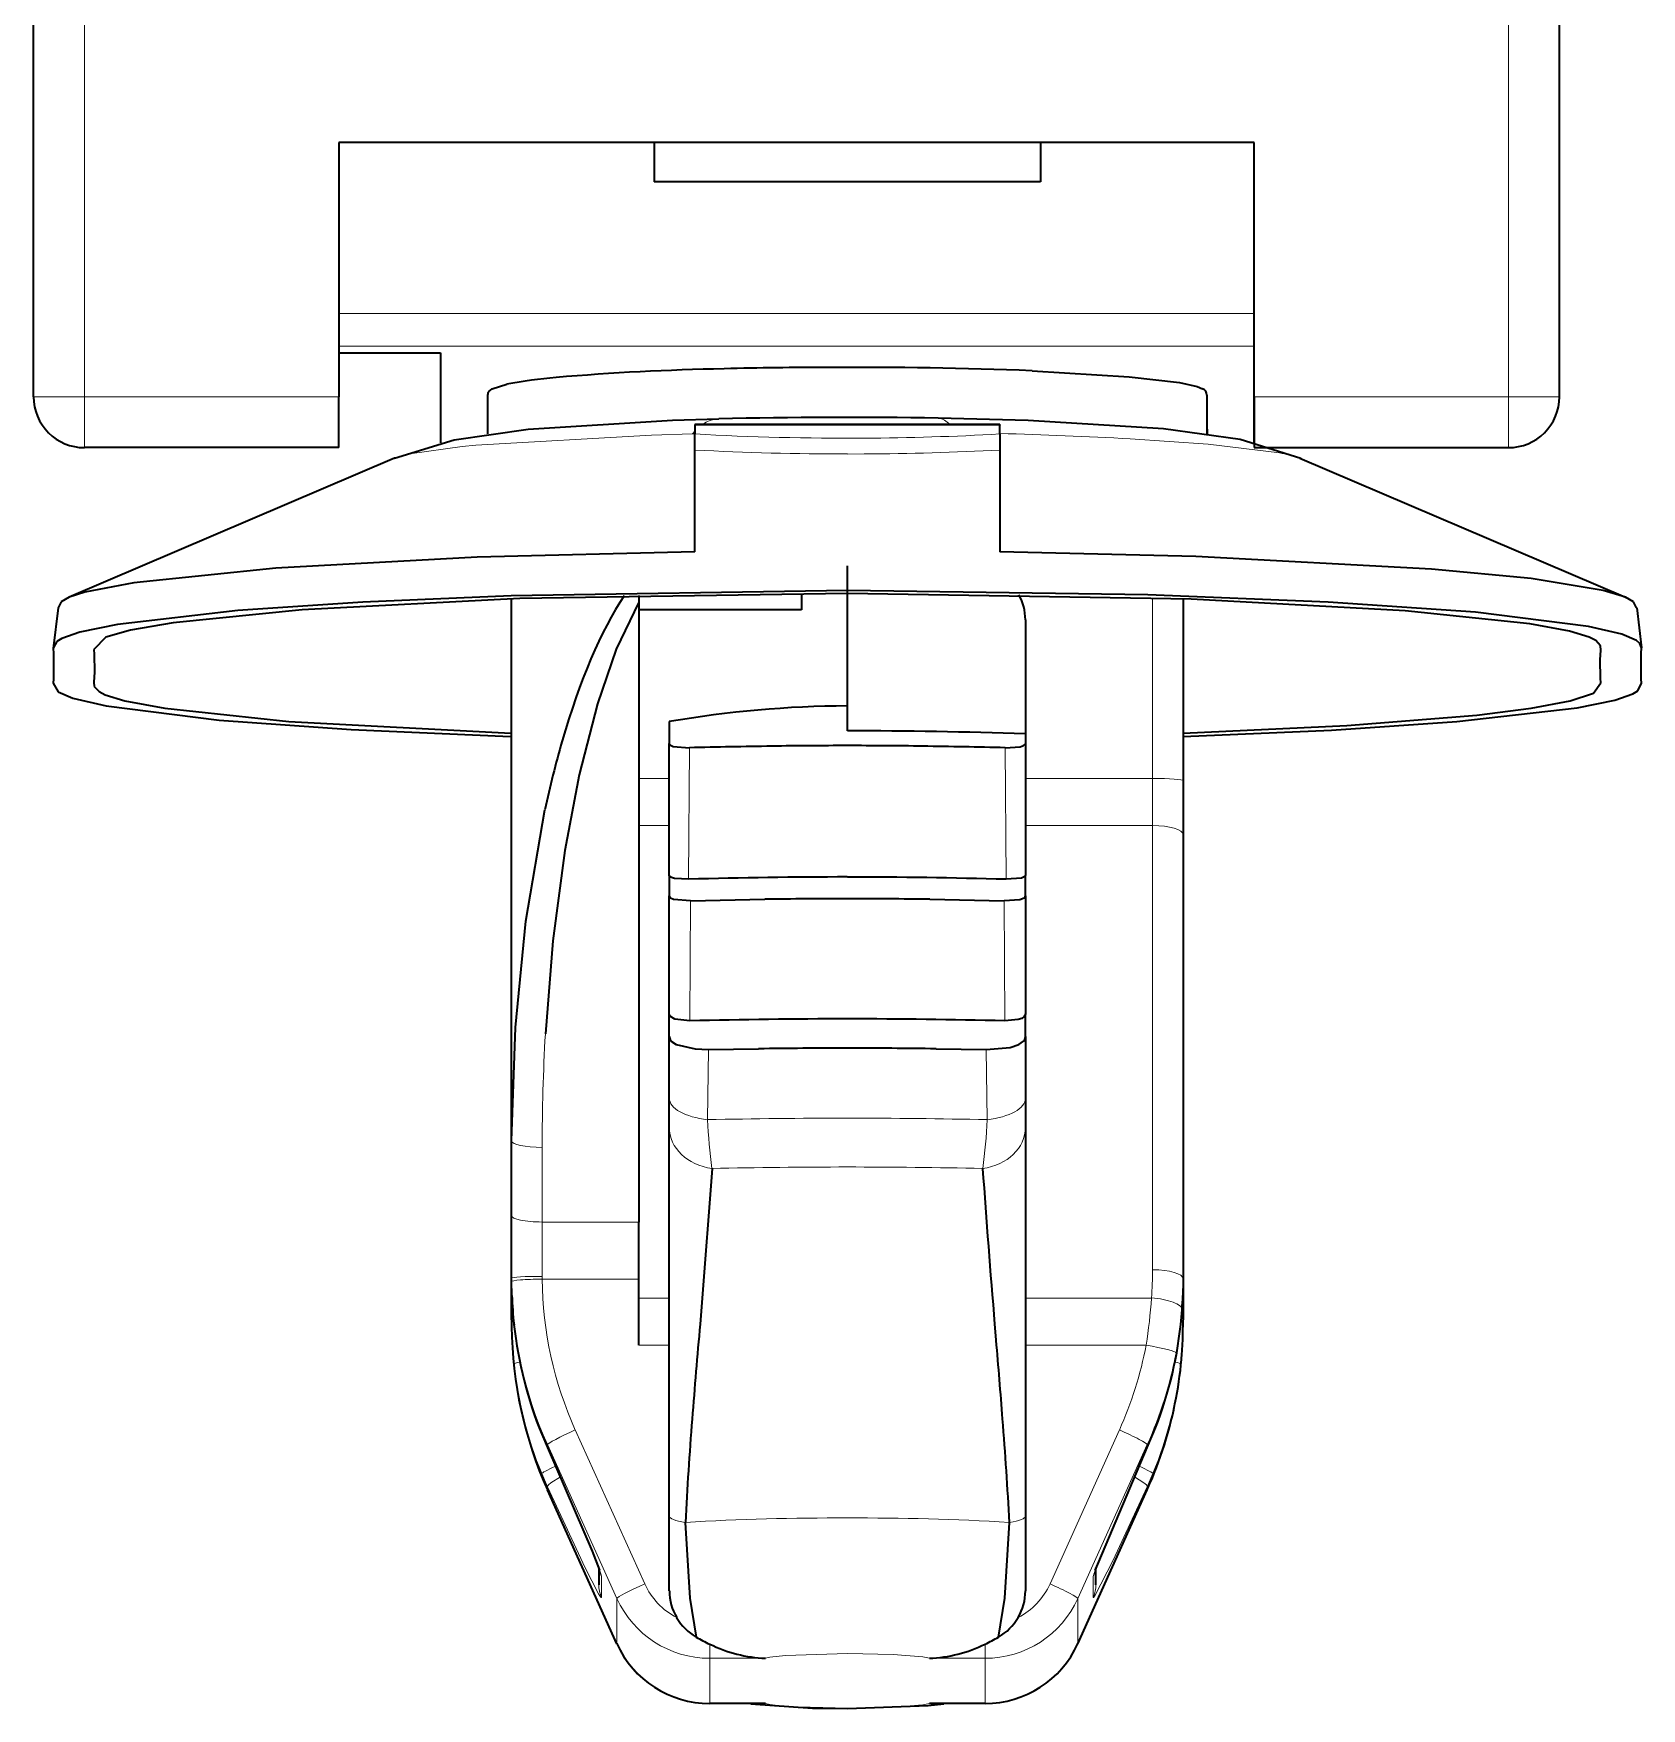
# Model space of a CAD drawing. Header units: inches. Extents: x 47316 to 59086, y 3141 to 11743.
# Drawn here: x 53721.05 to 53736.85, y 6253.06 to 6269.53 of the extents above; entities that cross this region are included whole.
import ezdxf

# ---------------------------------------------------------------- set-up
doc = ezdxf.new("R2010")
doc.units = ezdxf.units.IN
doc.header["$MEASUREMENT"] = 0

msp = doc.modelspace()

# ---------------------------------------------------------------- linework, layer by layer
at = {"color": 7, "lineweight": 35, "ltscale": 0.1}
for p, q in [((53721.045, 6265.959), (53721.045, 6269.959)), ((53736.045, 6265.959), (53736.045, 6269.959))]:
    msp.add_line(p, q, dxfattribs=at)
at = {"color": 7, "lineweight": 13, "ltscale": 0.1}
for p, q in [((53721.545, 6265.959), (53721.545, 6269.959)), ((53735.545, 6265.959), (53735.545, 6269.959))]:
    msp.add_line(p, q, dxfattribs=at)
at = {"color": 7, "lineweight": 35, "ltscale": 0.062486}
for p, q in [((53724.045, 6268.458), (53724.045, 6265.959)), ((53733.045, 6265.959), (53733.045, 6268.458))]:
    msp.add_line(p, q, dxfattribs=at)
at = {"color": 7, "lineweight": 35, "ltscale": 0.225}
msp.add_line((53733.045, 6268.458), (53724.045, 6268.458), dxfattribs=at)
at = {"color": 7, "lineweight": 35, "ltscale": 0.009633}
for p, q in [((53727.145, 6268.458), (53727.145, 6268.073)), ((53730.945, 6268.458), (53730.945, 6268.073))]:
    msp.add_line(p, q, dxfattribs=at)
at = {"color": 7, "lineweight": 35, "ltscale": 0.095001}
msp.add_line((53730.945, 6268.073), (53727.145, 6268.073), dxfattribs=at)
at = {"color": 7, "lineweight": 13, "ltscale": 0.225}
for p, q in [((53724.045, 6266.776), (53733.045, 6266.776)), ((53733.045, 6266.456), (53724.045, 6266.456))]:
    msp.add_line(p, q, dxfattribs=at)
at = {"color": 7, "lineweight": 35, "ltscale": 0.025}
msp.add_line((53724.045, 6266.392), (53725.045, 6266.392), dxfattribs=at)
at = {"color": 7, "lineweight": 35, "ltscale": 0.022168}
msp.add_line((53725.045, 6266.392), (53725.045, 6265.506), dxfattribs=at)
at = {"color": 7, "lineweight": 35, "ltscale": 0.022205}
msp.add_line((53733.045, 6265.504), (53733.045, 6266.392), dxfattribs=at)
at = {"color": 7, "lineweight": 35}
for p, q in [((53725.552, 6266.035), (53725.698, 6266.083)), ((53730.861, 6266.214), (53731.816, 6266.156)), ((53731.816, 6266.156), (53732.311, 6266.098)), ((53732.311, 6266.098), (53732.485, 6266.058)), ((53732.485, 6266.058), (53732.537, 6266.037)), ((53725.521, 6266.01), (53725.552, 6266.035)), ((53725.906, 6265.64), (53727.327, 6265.727)), ((53727.327, 6265.727), (53727.782, 6265.741)), ((53730.821, 6265.725), (53729.938, 6265.748)), ((53732.153, 6265.643), (53730.821, 6265.725)), ((53725.18, 6265.536), (53725.906, 6265.64)), ((53732.906, 6265.537), (53732.153, 6265.643)), ((53724.595, 6265.354), (53725.18, 6265.536)), ((53733.502, 6265.351), (53732.906, 6265.537)), ((53727.545, 6264.434), (53725.407, 6264.381)), ((53732.47, 6264.388), (53730.545, 6264.434)), ((53723.427, 6264.275), (53722.03, 6264.131)), ((53725.407, 6264.381), (53723.427, 6264.275)), ((53734.788, 6264.265), (53732.47, 6264.388)), ((53735.765, 6264.171), (53734.788, 6264.265)), ((53722.03, 6264.131), (53721.549, 6264.039)), ((53736.475, 6264.055), (53735.765, 6264.171)), ((53721.318, 6263.943), (53721.287, 6263.883)), ((53721.397, 6263.989), (53721.318, 6263.943)), ((53721.549, 6264.039), (53721.397, 6263.989)), ((53724.283, 6263.939), (53723.053, 6263.856)), ((53725.827, 6263.974), (53723.686, 6263.864)), ((53725.74, 6264.002), (53724.283, 6263.939)), ((53729.045, 6264.054), (53725.74, 6264.002)), ((53729.045, 6264.025), (53725.827, 6263.974)), ((53726.995, 6263.938), (53726.774, 6263.477)), ((53731.998, 6264.013), (53729.045, 6264.054)), ((53732.425, 6263.968), (53729.045, 6264.025)), ((53733.77, 6263.941), (53731.998, 6264.013)), ((53734.529, 6263.855), (53732.425, 6263.968)), ((53735.22, 6263.84), (53733.77, 6263.941)), ((53736.693, 6263.989), (53736.475, 6264.055)), ((53736.772, 6263.943), (53736.693, 6263.989)), ((53736.803, 6263.884), (53736.772, 6263.943)), ((53723.053, 6263.856), (53721.87, 6263.72)), ((53723.686, 6263.864), (53722.418, 6263.737)), ((53735.752, 6263.726), (53734.529, 6263.855)), ((53736.33, 6263.701), (53735.22, 6263.84)), ((53721.324, 6263.583), (53721.274, 6263.552)), ((53721.501, 6263.645), (53721.324, 6263.583)), ((53721.87, 6263.72), (53721.501, 6263.645)), ((53721.755, 6263.595), (53721.639, 6263.474)), ((53722, 6263.665), (53721.755, 6263.595)), ((53722.418, 6263.737), (53722, 6263.665)), ((53736.144, 6263.653), (53735.752, 6263.726)), ((53736.336, 6263.595), (53736.144, 6263.653)), ((53736.658, 6263.625), (53736.33, 6263.701)), ((53736.401, 6263.562), (53736.336, 6263.595)), ((53736.801, 6263.563), (53736.658, 6263.625)), ((53721.274, 6263.552), (53721.239, 6263.487)), ((53721.239, 6263.487), (53721.243, 6263.435)), ((53721.243, 6263.435), (53721.243, 6263.185)), ((53721.639, 6263.474), (53721.643, 6263.429)), ((53721.643, 6263.429), (53721.644, 6263.251)), ((53726.774, 6263.477), (53726.588, 6262.939)), ((53736.447, 6263.51), (53736.401, 6263.562)), ((53736.446, 6263.371), (53736.451, 6263.468)), ((53736.451, 6263.468), (53736.447, 6263.51)), ((53736.835, 6263.532), (53736.801, 6263.563)), ((53736.851, 6263.491), (53736.835, 6263.532)), ((53736.847, 6263.436), (53736.851, 6263.491)), ((53736.847, 6263.186), (53736.847, 6263.436)), ((53736.447, 6263.192), (53736.446, 6263.371)), ((53721.243, 6263.185), (53721.239, 6263.142)), ((53721.239, 6263.142), (53721.289, 6263.058)), ((53721.644, 6263.251), (53721.639, 6263.153)), ((53721.639, 6263.153), (53721.643, 6263.111)), ((53721.643, 6263.111), (53721.689, 6263.06)), ((53736.378, 6263.046), (53736.451, 6263.147)), ((53736.451, 6263.147), (53736.447, 6263.192)), ((53736.816, 6263.069), (53736.851, 6263.143)), ((53736.851, 6263.143), (53736.847, 6263.186)), ((53721.289, 6263.058), (53721.432, 6262.996)), ((53721.432, 6262.996), (53721.76, 6262.92)), ((53721.689, 6263.06), (53721.748, 6263.029)), ((53721.748, 6263.029), (53721.944, 6262.969)), ((53721.944, 6262.969), (53722.335, 6262.896)), ((53726.588, 6262.939), (53726.408, 6262.242)), ((53735.766, 6262.898), (53736.151, 6262.97)), ((53736.151, 6262.97), (53736.378, 6263.046)), ((53736.22, 6262.901), (53736.59, 6262.976)), ((53736.59, 6262.976), (53736.767, 6263.038)), ((53736.767, 6263.038), (53736.816, 6263.069)), ((53721.76, 6262.92), (53722.871, 6262.781)), ((53722.335, 6262.896), (53723.555, 6262.767)), ((53722.871, 6262.781), (53724.166, 6262.688)), ((53723.555, 6262.767), (53725.738, 6262.65)), ((53733.805, 6262.682), (53735.037, 6262.765)), ((53733.956, 6262.727), (53735.231, 6262.83)), ((53735.037, 6262.765), (53736.22, 6262.901)), ((53735.231, 6262.83), (53735.766, 6262.898)), ((53724.166, 6262.688), (53725.733, 6262.62)), ((53732.345, 6262.65), (53733.956, 6262.727)), ((53732.345, 6262.619), (53733.805, 6262.682)), ((53727.295, 6262.551), (53727.3, 6262.54)), ((53727.3, 6262.54), (53727.307, 6262.533)), ((53727.307, 6262.533), (53727.334, 6262.521)), ((53727.334, 6262.521), (53727.493, 6262.508)), ((53730.597, 6262.508), (53730.745, 6262.518)), ((53730.745, 6262.518), (53730.776, 6262.529)), ((53730.776, 6262.529), (53730.787, 6262.536)), ((53730.787, 6262.536), (53730.795, 6262.547)), ((53730.795, 6262.547), (53730.795, 6262.551)), ((53726.408, 6262.242), (53726.267, 6261.497)), ((53725.884, 6260.802), (53726.072, 6261.897)), ((53726.267, 6261.497), (53726.15, 6260.61)), ((53727.298, 6261.247), (53727.295, 6261.256)), ((53727.304, 6261.24), (53727.298, 6261.247)), ((53727.315, 6261.234), (53727.304, 6261.24)), ((53727.346, 6261.224), (53727.315, 6261.234)), ((53727.485, 6261.216), (53727.346, 6261.224)), ((53730.756, 6261.227), (53730.606, 6261.216)), ((53730.783, 6261.238), (53730.756, 6261.227)), ((53730.791, 6261.244), (53730.783, 6261.238)), ((53730.794, 6261.25), (53730.791, 6261.244)), ((53730.795, 6261.256), (53730.794, 6261.25)), ((53727.295, 6261.052), (53727.3, 6261.04)), ((53727.3, 6261.04), (53727.308, 6261.033)), ((53727.308, 6261.033), (53727.336, 6261.02)), ((53727.336, 6261.02), (53727.503, 6261.006)), ((53730.587, 6261.006), (53730.741, 6261.017)), ((53730.741, 6261.017), (53730.784, 6261.034)), ((53730.784, 6261.034), (53730.793, 6261.045)), ((53730.793, 6261.045), (53730.795, 6261.052)), ((53725.782, 6259.759), (53725.884, 6260.802)), ((53726.15, 6260.61), (53726.077, 6259.697)), ((53727.297, 6259.881), (53727.295, 6259.892)), ((53727.307, 6259.865), (53727.297, 6259.881)), ((53727.349, 6259.841), (53727.307, 6259.865)), ((53727.497, 6259.824), (53727.349, 6259.841)), ((53730.724, 6259.836), (53730.593, 6259.824)), ((53730.76, 6259.848), (53730.724, 6259.836)), ((53730.784, 6259.865), (53730.76, 6259.848)), ((53730.791, 6259.876), (53730.784, 6259.865)), ((53730.795, 6259.892), (53730.791, 6259.876)), ((53725.745, 6258.643), (53725.782, 6259.759)), ((53727.295, 6259.671), (53727.303, 6259.641)), ((53727.303, 6259.641), (53727.316, 6259.622)), ((53730.775, 6259.623), (53730.788, 6259.641)), ((53730.788, 6259.641), (53730.795, 6259.671)), ((53727.316, 6259.622), (53727.362, 6259.591)), ((53727.362, 6259.591), (53727.549, 6259.547)), ((53727.549, 6259.547), (53727.679, 6259.543)), ((53730.411, 6259.543), (53730.644, 6259.562)), ((53730.644, 6259.562), (53730.73, 6259.592)), ((53730.73, 6259.592), (53730.775, 6259.623)), ((53726.097, 6255.629), (53726.538, 6254.61)), ((53727.452, 6254.892), (53727.497, 6254.15)), ((53730.593, 6254.15), (53730.638, 6254.892)), ((53726.538, 6254.61), (53726.609, 6254.423)), ((53727.497, 6254.15), (53727.56, 6253.766)), ((53730.53, 6253.766), (53730.593, 6254.15)), ((53728.097, 6253.11), (53728.701, 6253.067)), ((53728.701, 6253.067), (53729.045, 6253.064)), ((53729.045, 6253.064), (53729.839, 6253.092)), ((53729.839, 6253.092), (53729.993, 6253.11))]:
    msp.add_line(p, q, dxfattribs=at)
at = {"color": 7, "lineweight": 13, "ltscale": 0.0125}
for p, q in [((53721.045, 6265.959), (53721.545, 6265.959)), ((53721.545, 6265.959), (53721.545, 6265.459)), ((53735.545, 6265.459), (53735.545, 6265.959)), ((53735.545, 6265.959), (53736.045, 6265.959))]:
    msp.add_line(p, q, dxfattribs=at)
at = {"color": 7, "lineweight": 13, "ltscale": 0.0625}
for p, q in [((53724.045, 6265.959), (53721.545, 6265.959)), ((53733.045, 6265.959), (53735.545, 6265.959))]:
    msp.add_line(p, q, dxfattribs=at)
at = {"color": 7, "lineweight": 35, "ltscale": 0.0125}
for p, q in [((53724.045, 6265.459), (53724.045, 6265.959)), ((53733.045, 6265.959), (53733.045, 6265.459))]:
    msp.add_line(p, q, dxfattribs=at)
at = {"color": 7, "lineweight": 35, "ltscale": 0.009553}
msp.add_line((53725.509, 6265.976), (53725.509, 6265.594), dxfattribs=at)
at = {"color": 7, "lineweight": 35, "ltscale": 0.00954}
msp.add_line((53732.58, 6265.976), (53732.58, 6265.594), dxfattribs=at)
at = {"color": 7, "lineweight": 13}
for p, q in [((53727.12, 6265.582), (53725.393, 6265.483)), ((53724.744, 6265.398), (53724.598, 6265.355)), ((53725.258, 6265.47), (53724.744, 6265.398)), ((53725.393, 6265.483), (53725.258, 6265.47)), ((53732.593, 6265.493), (53731.825, 6265.545)), ((53733.294, 6265.407), (53732.593, 6265.493)), ((53726.41, 6254.917), (53726.097, 6255.629)), ((53731.993, 6255.629), (53731.565, 6254.641)), ((53726.097, 6255.246), (53726.1, 6255.253)), ((53726.097, 6255.243), (53726.097, 6255.246)), ((53726.469, 6254.448), (53726.097, 6255.243)), ((53726.1, 6255.253), (53726.107, 6255.261)), ((53726.107, 6255.261), (53726.13, 6255.282)), ((53726.13, 6255.282), (53726.225, 6255.342)), ((53731.993, 6255.243), (53731.657, 6254.521)), ((53731.96, 6255.282), (53731.866, 6255.342)), ((53731.984, 6255.261), (53731.96, 6255.282)), ((53731.99, 6255.253), (53731.984, 6255.261)), ((53731.993, 6255.246), (53731.99, 6255.253)), ((53731.993, 6255.243), (53731.993, 6255.246)), ((53726.601, 6254.451), (53726.41, 6254.917)), ((53731.565, 6254.641), (53731.467, 6254.383)), ((53726.6, 6254.192), (53726.469, 6254.448)), ((53726.625, 6254.379), (53726.601, 6254.451)), ((53726.628, 6254.362), (53726.625, 6254.379)), ((53731.463, 6254.367), (53731.462, 6254.362)), ((53731.467, 6254.383), (53731.463, 6254.367)), ((53731.657, 6254.521), (53731.478, 6254.171)), ((53726.619, 6254.162), (53726.6, 6254.192)), ((53726.625, 6254.155), (53726.619, 6254.162)), ((53726.627, 6254.155), (53726.625, 6254.155)), ((53726.628, 6254.155), (53726.627, 6254.155)), ((53726.628, 6254.158), (53726.628, 6254.155)), ((53731.462, 6254.156), (53731.462, 6254.158)), ((53731.463, 6254.155), (53731.462, 6254.156)), ((53731.465, 6254.155), (53731.463, 6254.155)), ((53731.466, 6254.156), (53731.465, 6254.155)), ((53731.478, 6254.171), (53731.466, 6254.156)), ((53728.24, 6253.557), (53728.282, 6253.567)), ((53728.282, 6253.567), (53728.438, 6253.585)), ((53728.438, 6253.585), (53729.045, 6253.603)), ((53729.045, 6253.603), (53729.494, 6253.595)), ((53729.494, 6253.595), (53729.787, 6253.571)), ((53729.787, 6253.571), (53729.851, 6253.557)), ((53728.24, 6253.114), (53728.282, 6253.103)), ((53728.282, 6253.103), (53728.438, 6253.085)), ((53728.438, 6253.085), (53729.045, 6253.068)), ((53729.045, 6253.068), (53729.494, 6253.076)), ((53729.494, 6253.076), (53729.787, 6253.1)), ((53729.787, 6253.1), (53729.851, 6253.114))]:
    msp.add_line(p, q, dxfattribs=at)
at = {"color": 7, "lineweight": 13, "ltscale": 0.010062}
msp.add_line((53727.522, 6265.594), (53727.12, 6265.582), dxfattribs=at)
at = {"color": 7, "lineweight": 13, "ltscale": 0.000856}
msp.add_line((53727.522, 6265.593), (53727.545, 6265.619), dxfattribs=at)
at = {"color": 7, "lineweight": 13, "ltscale": 0.000571}
msp.add_line((53727.545, 6265.594), (53727.522, 6265.594), dxfattribs=at)
at = {"color": 7, "lineweight": 35, "ltscale": 0.000157}
for p, q in [((53727.545, 6265.685), (53727.545, 6265.679)), ((53730.545, 6265.685), (53730.545, 6265.679))]:
    msp.add_line(p, q, dxfattribs=at)
at = {"color": 7, "lineweight": 35, "ltscale": 0.075}
msp.add_line((53730.545, 6265.685), (53727.545, 6265.685), dxfattribs=at)
at = {"color": 7, "lineweight": 35, "ltscale": 0.002158}
for p, q in [((53727.545, 6265.679), (53727.545, 6265.593)), ((53730.545, 6265.593), (53730.545, 6265.679))]:
    msp.add_line(p, q, dxfattribs=at)
at = {"color": 7, "lineweight": 13, "ltscale": 0.075}
msp.add_line((53727.545, 6265.679), (53730.545, 6265.679), dxfattribs=at)
at = {"color": 7, "lineweight": 35, "ltscale": 0.003963}
for p, q in [((53727.545, 6265.434), (53727.545, 6265.593)), ((53730.545, 6265.593), (53730.545, 6265.434))]:
    msp.add_line(p, q, dxfattribs=at)
at = {"color": 7, "lineweight": 35, "ltscale": 0.000215}
msp.add_line((53732.58, 6265.642), (53732.581, 6265.633), dxfattribs=at)
at = {"color": 7, "lineweight": 35, "ltscale": 0.000985}
msp.add_line((53732.581, 6265.633), (53732.581, 6265.594), dxfattribs=at)
at = {"color": 7, "lineweight": 35, "ltscale": 0.0625}
for p, q in [((53724.045, 6265.459), (53721.545, 6265.459)), ((53733.045, 6265.459), (53735.545, 6265.459))]:
    msp.add_line(p, q, dxfattribs=at)
at = {"color": 7, "lineweight": 35, "ltscale": 0.025005}
for p, q in [((53727.545, 6264.434), (53727.545, 6265.434)), ((53730.545, 6265.434), (53730.545, 6264.434))]:
    msp.add_line(p, q, dxfattribs=at)
at = {"color": 7, "lineweight": 13, "ltscale": 0.004155}
msp.add_line((53729.045, 6265.395), (53729.211, 6265.396), dxfattribs=at)
at = {"color": 7, "lineweight": 35, "ltscale": 0.086897}
msp.add_line((53724.594, 6265.354), (53721.397, 6263.989), dxfattribs=at)
at = {"color": 7, "lineweight": 35, "ltscale": 9.9e-05}
msp.add_line((53724.598, 6265.355), (53724.594, 6265.354), dxfattribs=at)
at = {"color": 7, "lineweight": 35, "ltscale": 0.08696}
msp.add_line((53733.494, 6265.355), (53736.693, 6263.989), dxfattribs=at)
at = {"color": 7, "lineweight": 35, "ltscale": 0.040521}
msp.add_line((53729.045, 6262.674), (53729.045, 6264.295), dxfattribs=at)
at = {"color": 7, "lineweight": 35, "ltscale": 0.133195}
msp.add_line((53725.745, 6258.643), (53725.745, 6263.971), dxfattribs=at)
at = {"color": 7, "lineweight": 35, "ltscale": 0.001675}
msp.add_line((53726.995, 6264.005), (53726.995, 6263.938), dxfattribs=at)
at = {"color": 7, "lineweight": 35, "ltscale": 0.152299}
msp.add_line((53726.995, 6263.938), (53726.995, 6257.846), dxfattribs=at)
at = {"color": 7, "lineweight": 35, "ltscale": 0.004001}
msp.add_line((53728.595, 6264.024), (53728.595, 6263.864), dxfattribs=at)
at = {"color": 7, "lineweight": 13, "ltscale": 0.044381}
msp.add_line((53732.045, 6262.206), (53732.045, 6263.981), dxfattribs=at)
at = {"color": 7, "lineweight": 35, "ltscale": 0.044662}
msp.add_line((53732.345, 6263.971), (53732.345, 6262.185), dxfattribs=at)
at = {"color": 7, "lineweight": 35, "ltscale": 0.010054}
msp.add_line((53721.286, 6263.883), (53721.238, 6263.484), dxfattribs=at)
at = {"color": 7, "lineweight": 35, "ltscale": 0.039999}
msp.add_line((53728.595, 6263.864), (53726.995, 6263.864), dxfattribs=at)
at = {"color": 7, "lineweight": 35, "ltscale": 0.028062}
msp.add_line((53730.795, 6263.767), (53730.795, 6262.644), dxfattribs=at)
at = {"color": 7, "lineweight": 35, "ltscale": 0.009867}
msp.add_line((53736.804, 6263.883), (53736.851, 6263.491), dxfattribs=at)
at = {"color": 7, "lineweight": 35, "ltscale": 0.00276}
msp.add_line((53727.295, 6262.767), (53727.295, 6262.656), dxfattribs=at)
at = {"color": 7, "lineweight": 35, "ltscale": 0.002629}
msp.add_line((53727.295, 6262.656), (53727.295, 6262.551), dxfattribs=at)
at = {"color": 7, "lineweight": 35, "ltscale": 0.002346}
msp.add_line((53730.795, 6262.645), (53730.795, 6262.551), dxfattribs=at)
at = {"color": 7, "lineweight": 35, "ltscale": 0.032381}
for p, q in [((53727.295, 6261.255), (53727.295, 6262.55)), ((53730.795, 6262.55), (53730.795, 6261.255))]:
    msp.add_line(p, q, dxfattribs=at)
at = {"color": 7, "lineweight": 13, "ltscale": 0.032312}
for p, q in [((53727.493, 6262.508), (53727.485, 6261.215)), ((53730.605, 6261.215), (53730.597, 6262.508))]:
    msp.add_line(p, q, dxfattribs=at)
at = {"color": 7, "lineweight": 13, "ltscale": 0.007498}
for p, q in [((53726.995, 6262.206), (53727.295, 6262.206)), ((53726.995, 6261.743), (53727.295, 6261.743))]:
    msp.add_line(p, q, dxfattribs=at)
at = {"color": 7, "lineweight": 13, "ltscale": 0.031247}
msp.add_line((53730.795, 6262.206), (53732.045, 6262.206), dxfattribs=at)
at = {"color": 7, "lineweight": 13, "ltscale": 0.011566}
msp.add_line((53732.045, 6261.743), (53732.045, 6262.206), dxfattribs=at)
at = {"color": 7, "lineweight": 35, "ltscale": 0.013301}
msp.add_line((53732.345, 6262.185), (53732.345, 6261.653), dxfattribs=at)
at = {"color": 7, "lineweight": 13, "ltscale": 0.031248}
msp.add_line((53730.795, 6261.743), (53732.045, 6261.743), dxfattribs=at)
at = {"color": 7, "lineweight": 13, "ltscale": 0.109135}
msp.add_line((53732.045, 6257.378), (53732.045, 6261.743), dxfattribs=at)
at = {"color": 7, "lineweight": 35, "ltscale": 0.109135}
msp.add_line((53732.345, 6261.653), (53732.345, 6257.287), dxfattribs=at)
at = {"color": 7, "lineweight": 35, "ltscale": 0.00509}
for p, q in [((53727.295, 6261.256), (53727.295, 6261.052)), ((53730.795, 6261.052), (53730.795, 6261.256))]:
    msp.add_line(p, q, dxfattribs=at)
at = {"color": 7, "lineweight": 35, "ltscale": 0.029001}
for p, q in [((53727.295, 6259.891), (53727.295, 6261.051)), ((53730.795, 6261.051), (53730.795, 6259.891))]:
    msp.add_line(p, q, dxfattribs=at)
at = {"color": 7, "lineweight": 13, "ltscale": 0.029553}
for p, q in [((53727.503, 6261.005), (53727.497, 6259.823)), ((53730.593, 6259.823), (53730.587, 6261.005))]:
    msp.add_line(p, q, dxfattribs=at)
at = {"color": 7, "lineweight": 35, "ltscale": 0.018256}
msp.add_line((53727.503, 6261.005), (53728.233, 6261.019), dxfattribs=at)
at = {"color": 7, "lineweight": 35, "ltscale": 0.018257}
msp.add_line((53729.857, 6261.019), (53730.587, 6261.005), dxfattribs=at)
at = {"color": 7, "lineweight": 35, "ltscale": 0.005542}
for p, q in [((53727.295, 6259.671), (53727.295, 6259.892)), ((53730.795, 6259.671), (53730.795, 6259.892))]:
    msp.add_line(p, q, dxfattribs=at)
at = {"color": 7, "lineweight": 35, "ltscale": 0.015164}
for p, q in [((53727.295, 6259.063), (53727.295, 6259.67)), ((53730.795, 6259.67), (53730.795, 6259.063))]:
    msp.add_line(p, q, dxfattribs=at)
at = {"color": 7, "lineweight": 13, "ltscale": 0.017246}
for p, q in [((53727.679, 6259.542), (53727.671, 6258.852)), ((53730.419, 6258.852), (53730.411, 6259.542))]:
    msp.add_line(p, q, dxfattribs=at)
at = {"color": 7, "lineweight": 35, "ltscale": 0.012322}
msp.add_line((53727.679, 6259.542), (53728.172, 6259.55), dxfattribs=at)
at = {"color": 7, "lineweight": 35, "ltscale": 0.01232}
msp.add_line((53729.918, 6259.55), (53730.411, 6259.542), dxfattribs=at)
at = {"color": 7, "lineweight": 35, "ltscale": 0.007198}
for p, q in [((53727.295, 6258.775), (53727.295, 6259.063)), ((53730.795, 6259.063), (53730.795, 6258.775))]:
    msp.add_line(p, q, dxfattribs=at)
at = {"color": 7, "lineweight": 35, "ltscale": 0.018356}
msp.add_line((53725.745, 6257.909), (53725.745, 6258.643), dxfattribs=at)
at = {"color": 7, "lineweight": 35, "ltscale": 0.095503}
for p, q in [((53727.295, 6254.955), (53727.295, 6258.775)), ((53730.795, 6258.775), (53730.795, 6254.955))]:
    msp.add_line(p, q, dxfattribs=at)
at = {"color": 7, "lineweight": 13, "ltscale": 0.018356}
msp.add_line((53726.045, 6258.58), (53726.045, 6257.846), dxfattribs=at)
at = {"color": 7, "lineweight": 35, "ltscale": 0.033025}
msp.add_line((53727.715, 6258.373), (53727.614, 6257.055), dxfattribs=at)
at = {"color": 7, "lineweight": 35, "ltscale": 0.015344}
msp.add_line((53725.745, 6257.295), (53725.745, 6257.909), dxfattribs=at)
at = {"color": 7, "lineweight": 13, "ltscale": 0.013343}
msp.add_line((53726.045, 6257.846), (53726.045, 6257.312), dxfattribs=at)
at = {"color": 7, "lineweight": 13, "ltscale": 0.02375}
msp.add_line((53726.045, 6257.846), (53726.995, 6257.846), dxfattribs=at)
at = {"color": 7, "lineweight": 35, "ltscale": 0.014024}
msp.add_line((53726.995, 6257.285), (53726.995, 6257.846), dxfattribs=at)
at = {"color": 7, "lineweight": 35, "ltscale": 0.000704}
msp.add_line((53725.745, 6257.267), (53725.745, 6257.295), dxfattribs=at)
at = {"color": 7, "lineweight": 13, "ltscale": 0.000848}
msp.add_line((53725.745, 6257.261), (53725.745, 6257.295), dxfattribs=at)
at = {"color": 7, "lineweight": 35, "ltscale": 0.009594}
msp.add_line((53725.745, 6256.884), (53725.745, 6257.268), dxfattribs=at)
at = {"color": 7, "lineweight": 35, "ltscale": 0.000109}
for p, q in [((53725.745, 6257.263), (53725.745, 6257.267)), ((53732.345, 6257.267), (53732.345, 6257.263))]:
    msp.add_line(p, q, dxfattribs=at)
at = {"color": 7, "lineweight": 35, "ltscale": 0.003471}
msp.add_line((53725.748, 6257.124), (53725.745, 6257.263), dxfattribs=at)
at = {"color": 7, "lineweight": 13, "ltscale": 0.000681}
msp.add_line((53726.045, 6257.312), (53726.045, 6257.285), dxfattribs=at)
at = {"color": 7, "lineweight": 13, "ltscale": 0.023747}
msp.add_line((53726.995, 6257.285), (53726.045, 6257.285), dxfattribs=at)
at = {"color": 7, "lineweight": 35, "ltscale": 0.016212}
msp.add_line((53726.995, 6256.637), (53726.995, 6257.285), dxfattribs=at)
at = {"color": 7, "lineweight": 35, "ltscale": 0.003438}
msp.add_line((53732.345, 6257.263), (53732.343, 6257.125), dxfattribs=at)
at = {"color": 7, "lineweight": 35, "ltscale": 0.000501}
msp.add_line((53732.345, 6257.287), (53732.345, 6257.267), dxfattribs=at)
at = {"color": 7, "lineweight": 35, "ltscale": 0.00934}
msp.add_line((53732.345, 6257.258), (53732.345, 6256.884), dxfattribs=at)
at = {"color": 7, "lineweight": 13, "ltscale": 0.007501}
for p, q in [((53727.295, 6257.099), (53726.995, 6257.099)), ((53727.295, 6256.637), (53726.995, 6256.637))]:
    msp.add_line(p, q, dxfattribs=at)
at = {"color": 7, "lineweight": 35, "ltscale": 0.005354}
msp.add_line((53727.614, 6257.055), (53727.597, 6256.842), dxfattribs=at)
at = {"color": 7, "lineweight": 13, "ltscale": 0.030978}
msp.add_line((53732.034, 6257.099), (53730.795, 6257.099), dxfattribs=at)
at = {"color": 7, "lineweight": 35, "ltscale": 0.00011}
for p, q in [((53725.745, 6256.884), (53725.745, 6256.88)), ((53732.345, 6256.88), (53732.345, 6256.884))]:
    msp.add_line(p, q, dxfattribs=at)
at = {"color": 7, "lineweight": 35, "ltscale": 0.000705}
msp.add_line((53725.745, 6256.88), (53725.745, 6256.852), dxfattribs=at)
at = {"color": 7, "lineweight": 35, "ltscale": 0.000847}
msp.add_line((53725.745, 6256.852), (53725.745, 6256.818), dxfattribs=at)
at = {"color": 7, "lineweight": 35, "ltscale": 0.003987}
msp.add_line((53730.507, 6256.685), (53730.493, 6256.844), dxfattribs=at)
at = {"color": 7, "lineweight": 35, "ltscale": 0.002595}
msp.add_line((53732.344, 6256.756), (53732.345, 6256.86), dxfattribs=at)
at = {"color": 7, "lineweight": 35, "ltscale": 0.0005}
msp.add_line((53732.345, 6256.86), (53732.345, 6256.88), dxfattribs=at)
at = {"color": 7, "lineweight": 13, "ltscale": 0.029669}
msp.add_line((53731.982, 6256.637), (53730.795, 6256.637), dxfattribs=at)
at = {"color": 7, "lineweight": 13, "ltscale": 0.003557}
for p, q in [((53726.097, 6255.629), (53726.041, 6255.76)), ((53732.049, 6255.76), (53731.993, 6255.629))]:
    msp.add_line(p, q, dxfattribs=at)
at = {"color": 7, "lineweight": 35, "ltscale": 0.00354}
for p, q in [((53726.042, 6255.76), (53726.097, 6255.629)), ((53731.993, 6255.629), (53732.049, 6255.76))]:
    msp.add_line(p, q, dxfattribs=at)
at = {"color": 7, "lineweight": 13, "ltscale": 0.041484}
for p, q in [((53726.371, 6255.802), (53727.053, 6254.289)), ((53731.037, 6254.289), (53731.719, 6255.802)), ((53726.78, 6254.145), (53726.097, 6255.658)), ((53731.993, 6255.658), (53731.31, 6254.145)), ((53726.097, 6255.214), (53726.78, 6253.702)), ((53731.31, 6253.702), (53731.993, 6255.214))]:
    msp.add_line(p, q, dxfattribs=at)
at = {"color": 7, "lineweight": 13, "ltscale": 0.000412}
for p, q in [((53726.097, 6255.641), (53726.097, 6255.658)), ((53726.097, 6255.231), (53726.097, 6255.214))]:
    msp.add_line(p, q, dxfattribs=at)
at = {"color": 7, "lineweight": 13, "ltscale": 0.000292}
for p, q in [((53726.097, 6255.63), (53726.097, 6255.641)), ((53726.097, 6255.242), (53726.097, 6255.231))]:
    msp.add_line(p, q, dxfattribs=at)
at = {"color": 7, "lineweight": 35, "ltscale": 0.032776}
msp.add_line((53731.481, 6254.422), (53731.993, 6255.629), dxfattribs=at)
at = {"color": 7, "lineweight": 13, "ltscale": 0.000419}
msp.add_line((53731.993, 6255.641), (53731.993, 6255.658), dxfattribs=at)
at = {"color": 7, "lineweight": 13, "ltscale": 0.000285}
for p, q in [((53731.993, 6255.63), (53731.993, 6255.641)), ((53731.993, 6255.242), (53731.993, 6255.231))]:
    msp.add_line(p, q, dxfattribs=at)
at = {"color": 7, "lineweight": 13, "ltscale": 0.003539}
for p, q in [((53726.097, 6255.243), (53726.041, 6255.373)), ((53732.049, 6255.373), (53731.993, 6255.243))]:
    msp.add_line(p, q, dxfattribs=at)
at = {"color": 7, "lineweight": 35, "ltscale": 0.041484}
for p, q in [((53726.78, 6253.701), (53726.098, 6255.214)), ((53731.31, 6253.701), (53731.993, 6255.214))]:
    msp.add_line(p, q, dxfattribs=at)
at = {"color": 7, "lineweight": 13, "ltscale": 0.00042}
msp.add_line((53731.993, 6255.231), (53731.993, 6255.214), dxfattribs=at)
at = {"color": 7, "lineweight": 35, "ltscale": 0.008674}
msp.add_line((53727.295, 6254.608), (53727.295, 6254.955), dxfattribs=at)
at = {"color": 7, "lineweight": 35, "ltscale": 0.008321}
msp.add_line((53730.795, 6254.955), (53730.795, 6254.622), dxfattribs=at)
at = {"color": 7, "lineweight": 35, "ltscale": 0.00973}
msp.add_line((53727.295, 6254.219), (53727.295, 6254.608), dxfattribs=at)
at = {"color": 7, "lineweight": 35, "ltscale": 0.010082}
msp.add_line((53730.795, 6254.622), (53730.795, 6254.219), dxfattribs=at)
at = {"color": 7, "lineweight": 35, "ltscale": 0.004104}
msp.add_line((53726.602, 6254.445), (53726.602, 6254.281), dxfattribs=at)
at = {"color": 7, "lineweight": 13, "ltscale": 0.005105}
for p, q in [((53726.628, 6254.362), (53726.628, 6254.158)), ((53731.462, 6254.158), (53731.462, 6254.362))]:
    msp.add_line(p, q, dxfattribs=at)
at = {"color": 7, "lineweight": 35, "ltscale": 0.0041}
msp.add_line((53731.489, 6254.281), (53731.489, 6254.445), dxfattribs=at)
at = {"color": 7, "lineweight": 13, "ltscale": 0.01109}
for p, q in [((53726.78, 6253.702), (53726.78, 6254.145)), ((53731.31, 6254.145), (53731.31, 6253.702)), ((53727.692, 6253.557), (53727.692, 6253.114)), ((53730.399, 6253.114), (53730.399, 6253.557))]:
    msp.add_line(p, q, dxfattribs=at)
at = {"color": 7, "lineweight": 13, "ltscale": 0.003477}
for p, q in [((53727.692, 6253.557), (53727.692, 6253.696)), ((53730.399, 6253.696), (53730.399, 6253.557))]:
    msp.add_line(p, q, dxfattribs=at)
at = {"color": 7, "lineweight": 13, "ltscale": 0.013699}
for p, q in [((53728.24, 6253.557), (53727.692, 6253.557)), ((53727.692, 6253.114), (53728.24, 6253.114))]:
    msp.add_line(p, q, dxfattribs=at)
at = {"color": 7, "lineweight": 13, "ltscale": 0.013701}
for p, q in [((53730.399, 6253.557), (53729.851, 6253.557)), ((53729.851, 6253.114), (53730.399, 6253.114))]:
    msp.add_line(p, q, dxfattribs=at)
at = {"color": 7, "lineweight": 35, "ltscale": 0.012608}
msp.add_line((53728.196, 6253.113), (53727.692, 6253.113), dxfattribs=at)
at = {"color": 7, "lineweight": 35, "ltscale": 0.00109}
msp.add_line((53728.24, 6253.114), (53728.196, 6253.113), dxfattribs=at)
at = {"color": 7, "lineweight": 35, "ltscale": 0.001091}
msp.add_line((53729.894, 6253.113), (53729.851, 6253.114), dxfattribs=at)
at = {"color": 7, "lineweight": 35, "ltscale": 0.01261}
msp.add_line((53730.399, 6253.113), (53729.894, 6253.113), dxfattribs=at)
at = {"color": 7, "lineweight": 35}
for centre, radius, start, end in [((53728.279, 6241.473), 24.764, 91.0301, 94.859), ((53728.96, 6214.751), 51.496, 90.1141, 91.2526), ((53729.165, 6221.766), 44.481, 87.8154, 90.3964), ((53726.552, 6261.46), 4.701, 94.521, 100.4707), ((53721.545, 6265.959), 0.5, 179.9993, 270.0007), ((53725.561, 6265.977), 0.0522, 140.1016, 181.0598), ((53732.514, 6265.974), 0.0658, 0.9956, 70.0798), ((53735.545, 6265.959), 0.5, 269.9993, 0.0027), ((53729.052, 6202.622), 63.133, 89.19625, 91.15311), ((53730.285, 6263.766), 0.51, 0.1279, 28.8373), ((53729.108, 6252.208), 10.712, 90.3386, 99.745), ((53729.068, 6210.982), 51.692, 88.0854, 90.0256), ((53736.389, 6259.675), 10.554, 164.0448, 167.8462), ((53729.041, 6203.126), 59.402, 90.71132, 91.49336), ((53729.058, 6203.183), 59.346, 90.01245, 90.7282), ((53729.032, 6203.183), 59.346, 89.2718, 89.98755), ((53729.049, 6203.126), 59.402, 88.50664, 89.28868), ((53729.049, 6205.671), 55.567, 90.0045, 91.6135), ((53729.04, 6205.591), 55.646, 88.388, 89.9947), ((53729.064, 6196.316), 64.708, 90.0167, 90.73576), ((53729.026, 6196.316), 64.708, 89.26423, 89.9833), ((53729.07, 6196.761), 63.082, 90.0228, 91.42895), ((53729.02, 6196.761), 63.082, 88.57105, 89.9772), ((53729.069, 6190.222), 69.333, 90.01986, 90.74123), ((53729.021, 6190.222), 69.333, 89.25877, 89.98013), ((53829.762, 6265.28), 99.627, 183.97598, 184.85793), ((53729.727, 6257.268), 3.982, 182.0766, 186.2165), ((53728.364, 6257.268), 3.981, 353.803, 357.9431), ((53729.728, 6257.267), 3.983, 186.1827, 202.2417), ((53813.805, 6249.14), 86.551, 174.8947, 175.51432), ((53728.362, 6257.267), 3.983, 337.7584, 353.8173), ((53729.728, 6256.852), 3.983, 180.49, 204.2844), ((53678.852, 6252.061), 51.862, 4.2561, 5.1145), ((53728.238, 6256.86), 4.107, 355.6603, 358.5526), ((53728.378, 6256.847), 3.967, 349.3832, 355.6876), ((53728.361, 6256.852), 3.984, 335.7176, 349.3581), ((53762.876, 6253.074), 35.47, 175.4153, 177.0627), ((53695.028, 6253.05), 35.658, 2.9598, 4.6004), ((53727.809, 6254.219), 0.513, 179.9774, 210.5842), ((53730.282, 6254.219), 0.513, 329.4153, 0.0196), ((53727.831, 6254.232), 0.54, 210.5929, 239.8205), ((53730.259, 6254.232), 0.54, 300.1864, 329.406), ((53728.534, 6255.456), 1.951, 240.0577, 244.4277), ((53729.556, 6255.456), 1.951, 295.5723, 299.9423), ((53727.691, 6254.113), 1, 204.3157, 270.0271), ((53728.296, 6254.92), 1.364, 243.7299, 267.6459), ((53729.795, 6254.92), 1.364, 272.3541, 296.2701), ((53730.399, 6254.113), 1, 269.9729, 335.6843)]:
    msp.add_arc(centre, radius, start, end, dxfattribs=at)
at = {"color": 7, "lineweight": 13}
for centre, radius, start, end in [((53727.795, 6265.449), 0.293, 92.6566, 126.1044), ((53729.922, 6265.593), 0.157, 36.0463, 84.0737), ((53729.04, 6292.344), 26.793, 266.802, 270.3576), ((53729.049, 6292.417), 26.866, 270.3365, 273.1919), ((53729.525, 6225.137), 40.473, 86.7415, 88.5553), ((53729.037, 6293.856), 28.46, 266.9955, 270.0167), ((53729.055, 6293.83), 28.434, 270.3149, 273.0039), ((53733.134, 6264.376), 1.043, 69.8106, 81.1934), ((53745.86, 6258.58), 19.815, 176.7689, 179.9983), ((53729.079, 6191.348), 67.519, 90.02911, 91.19503), ((53732.607, 6259.054), 4.94, 182.3442, 187.9342), ((53729.011, 6191.348), 67.519, 88.80497, 89.9709), ((53725.483, 6259.054), 4.94, 352.0656, 357.656), ((53729.068, 6196.642), 61.745, 90.02158, 91.25575), ((53729.022, 6196.642), 61.745, 88.74425, 89.97842), ((53728.487, 6257.378), 3.558, 355.5108, 359.9998), ((53728.489, 6257.287), 3.857, 355.5165, 359.9999), ((53729.726, 6257.268), 3.981, 182.0778, 186.1963), ((53726.946, 6257.441), 5.1, 350.92, 356.1526), ((53728.364, 6257.268), 3.981, 353.8035, 357.9417), ((53725.78, 6256.893), 0.0358, 191.4701, 248.5894), ((53729.766, 6256.882), 4.021, 179.9649, 186.1466), ((53728.35, 6257.3), 3.996, 349.3341, 355.4902), ((53728.324, 6256.882), 4.021, 353.8534, 0.0351), ((53732.311, 6256.891), 0.035, 291.9392, 348.8049), ((53728.239, 6256.86), 4.106, 355.6549, 358.5517), ((53728.377, 6256.847), 3.967, 349.385, 355.681), ((53728.913, 6230.735), 24.202, 89.6864, 93.4595), ((53729.176, 6230.738), 24.199, 86.5365, 90.31), ((53731.191, 6254.484), 0.298, 335.71, 348.7944), ((53726.899, 6254.28), 0.297, 179.9074, 204.3019), ((53731.19, 6254.281), 0.299, 335.7155, 359.9969)]:
    msp.add_arc(centre, radius, start, end, dxfattribs=at)
at = {"color": 7, "lineweight": 35}
msp.add_ellipse((53727.412, 6259.746), major_axis=(-0.271, -4.846), ratio=0.332282, start_param=3.658565, end_param=4.107374, dxfattribs=at)
at = {"color": 7, "lineweight": 13}
for centre, major_axis, ratio, start_param, end_param in [((53732.045, 6262.185), (0.3, 0), 0.070413, 0, 1.570796), ((53732.045, 6261.653), (-0.3, 0), 0.301735, 3.141593, 4.712389), ((53727.795, 6259.063), (0.5, 0), 0.435184, 3.141593, 4.462072), ((53730.295, 6259.063), (0.5, 0), 0.435184, 4.962706, 6.283185), ((53726.045, 6258.643), (-0.3, 0), 0.210076, 0, 1.570796), ((53727.795, 6258.775), (0.5, 0), 0.815805, 3.141593, 4.551891), ((53730.295, 6258.775), (0.5, 0), 0.815805, 4.872887, 6.283185), ((53726.045, 6257.909), (-0.3, 0), 0.210076, 6.283185, 7.853982), ((53732.045, 6257.287), (-0.3, 0), 0.301735, 3.141593, 4.712389), ((53726.045, 6257.295), (0.3, 0), 0.056784, 1.570796, 3.141592), ((53726.045, 6257.264), (-0.3, -0.003), 0.07041, 4.711789, 6.282586), ((53729.745, 6257.295), (-4, 0), 0.997518, 0.008497, 0.422854), ((53729.745, 6257.316), (3.7, 0), 0.997518, 3.150089, 3.564447), ((53732.034, 6257.009), (0.299, -0.023), 0.300893, 0.005667, 1.594415), ((53729.745, 6257.267), (-4, 0), 0.997518, 0.107621, 0.387293), ((53728.345, 6257.267), (-4, 0), 0.997518, 2.7543, 3.033972), ((53729.745, 6256.852), (4, 0), 0.997518, 3.150089, 3.564447), ((53728.345, 6257.316), (3.7, 0), 0.997518, 5.860331, 6.097922), ((53731.982, 6256.615), (-0.295, 0.055), 0.069208, 3.154595, 4.725391), ((53728.345, 6257.295), (-4, 0), 0.997518, 2.718739, 2.956329), ((53726.067, 6256.483), (0.298, 0.032), 0.070006, 2.506655, 3.134011), ((53729.745, 6256.88), (-4, 0), 0.997518, 0.107621, 0.387293), ((53728.345, 6256.88), (-4, 0), 0.997518, 2.7543, 3.033972), ((53732.024, 6256.483), (0.298, -0.032), 0.070006, 0.007582, 0.6349), ((53728.345, 6256.852), (4, 0), 0.997518, 5.860331, 6.097922), ((53726.371, 6255.781), (-0.273, -0.123), 0.064211, 4.68343, 6.254226), ((53731.719, 6255.781), (-0.273, 0.123), 0.064211, 3.170551, 4.741348), ((53726.319, 6255.486), (0.278, 0.114), 0.065198, 2.076592, 3.114939), ((53731.771, 6255.486), (-0.278, 0.114), 0.065198, 3.168247, 4.206569), ((53727.795, 6254.955), (0.5, 0), 0.174536, 3.141593, 3.956929), ((53730.295, 6254.955), (0.5, 0), 0.174536, 5.467849, 6.283185), ((53726.902, 6254.485), (-0.3, 0), 0.997518, 0.208916, 0.422854), ((53727.053, 6254.268), (-0.273, -0.123), 0.064211, 4.68343, 6.254226), ((53727.692, 6254.576), (0.7, 0), 0.997518, 3.564447, 4.229231), ((53730.399, 6254.576), (0.7, 0), 0.997518, 5.195547, 5.860331), ((53731.037, 6254.268), (-0.273, 0.123), 0.064211, 3.170551, 4.741348), ((53727.692, 6254.555), (-1, 0), 0.997518, 0.422854, 1.570796), ((53730.399, 6254.555), (-1, 0), 0.997518, 1.570796, 2.718739), ((53727.692, 6254.111), (1, 0), 0.997518, 3.564447, 4.712389), ((53730.399, 6254.111), (1, 0), 0.997518, 4.712389, 5.860331)]:
    msp.add_ellipse(centre, major_axis=major_axis, ratio=ratio, start_param=start_param, end_param=end_param, dxfattribs=at)

doc.saveas('drawing.dxf')
